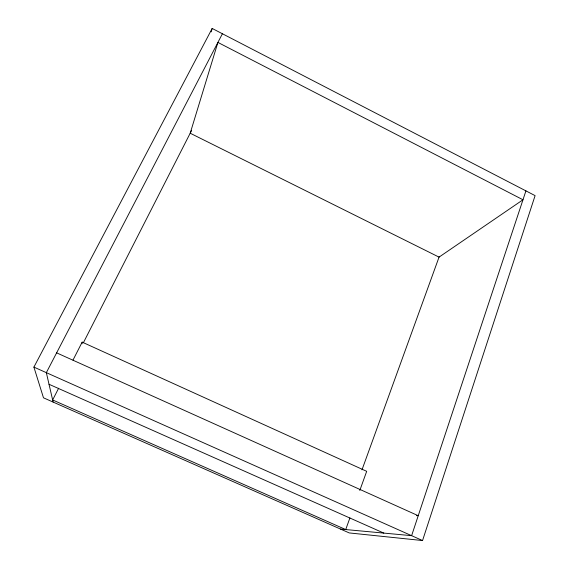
<?xml version="1.0" encoding="UTF-8"?>
<svg xmlns="http://www.w3.org/2000/svg" width="569" height="569" viewBox="0 0 569 569"><rect width="100%" height="100%" fill="white"/><g stroke="black" fill="none" stroke-linecap="round" stroke-linejoin="round"><path stroke-width="0.85" d="M82.114 343.733L82.164 342.125L366.685 471.317L359.8 490.457M211.213 31.843L212.173 28.45L535.095 195.629L422.547 540.55L349.252 532.933L43.486 397.816L33.905 367.105L212.173 28.45M525.927 190.878L411.615 535.671L340.532 529.078M349.914 517.911L345.717 529.561L52.647 399.957L58.628 388.236M361.976 469.866L439.318 256.37M72.988 360.099L82.164 342.125M83.387 342.73L191.497 130.664M222.408 33.749L46.338 372.652L53.137 402.084M416.48 515.642L418.236 515.699L56.63 352.851M49.019 384.267L383.783 533.089M33.905 367.105L422.547 540.55M217.913 42.412L190.195 133.217L439.04 257.124L522.982 199.776L217.913 42.412"/></g></svg>
